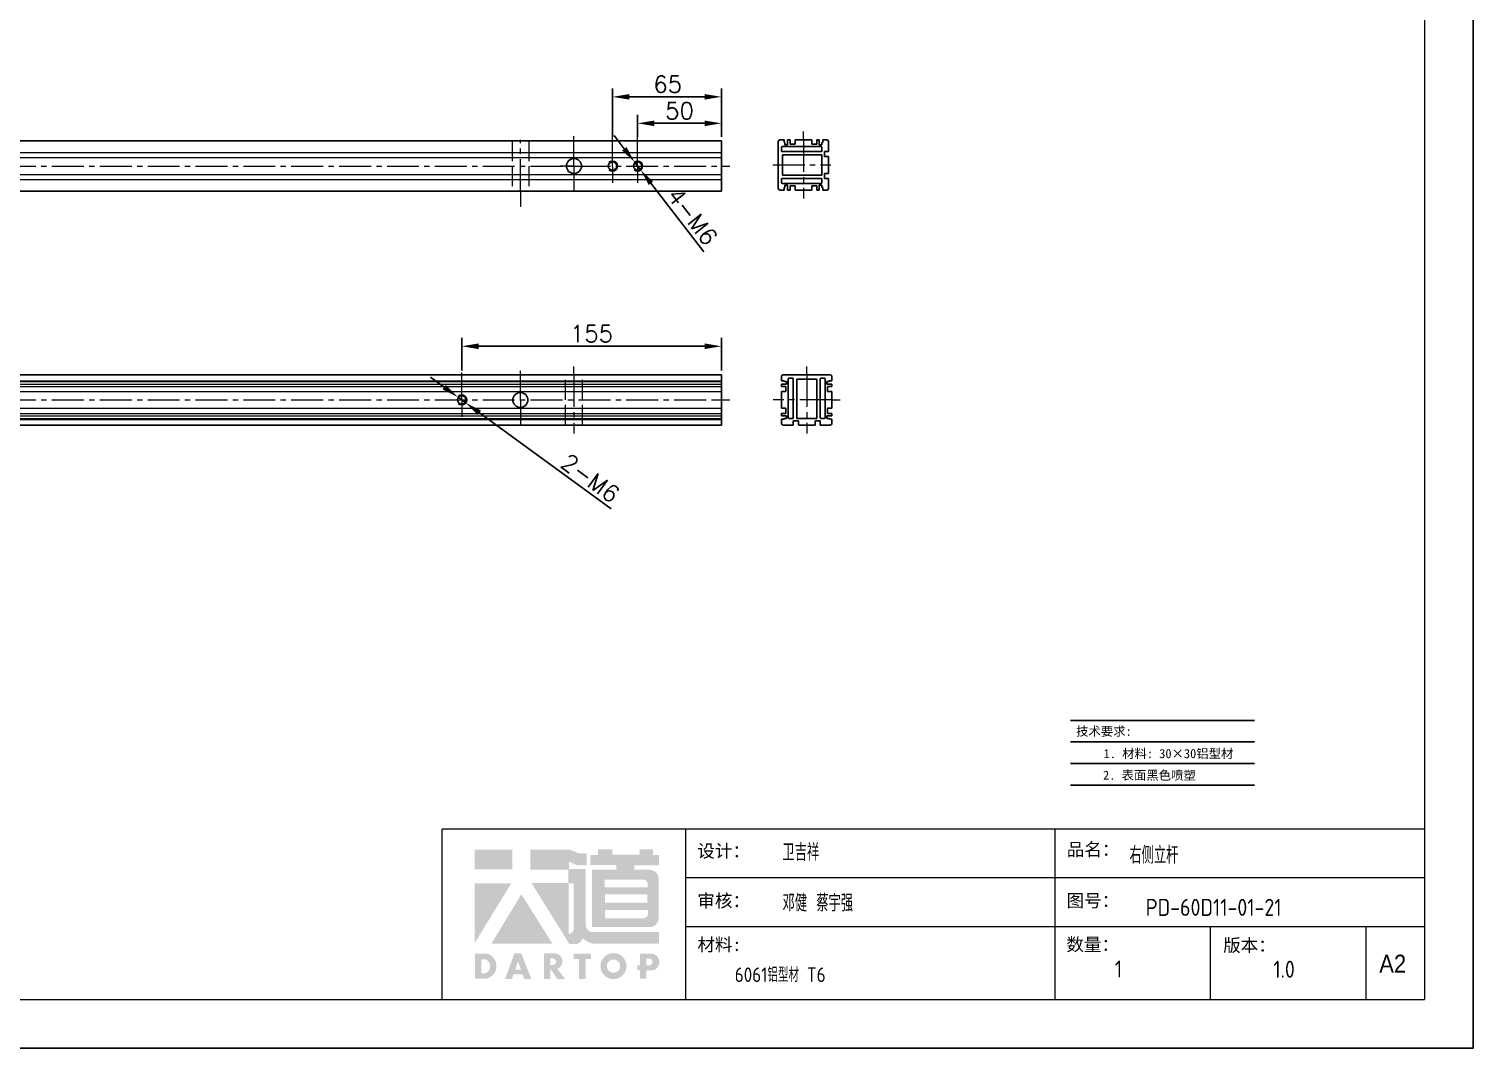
# Model space of a CAD drawing. Header units: millimetres. Extents: x -30327 to 34858, y 4015 to 75103.
# Drawn here: x 29194 to 30056, y 60062 to 60671 of the extents above; entities that cross this region are included whole.
import ezdxf
from ezdxf.enums import TextEntityAlignment as Align

# ---------------------------------------------------------------- set-up
doc = ezdxf.new("R2010")
doc.units = ezdxf.units.MM
doc.linetypes.add('ACAD_ISO02W100', pattern=[15, 12, -3])
doc.linetypes.add('CENTER2', pattern=[28.575, 19.05, -3.175, 3.175, -3.175])
doc.layers.add('A-TITLEBLOCK', color=7, linetype='Continuous', lineweight=18)
doc.layers.add('cen', color=1, linetype='CENTER2', lineweight=9)
for name, color, linetype in [('green', 3, 'ACAD_ISO02W100'), ('print', 30, 'Continuous'), ('red', 1, 'CENTER2'), ('yellow', 2, 'Continuous')]:
    doc.layers.add(name, color=color, linetype=linetype)
doc.styles.add('GB', font='GBENOR.SHX', dxfattribs={"bigfont": 'gbcbig.shx'})
doc.styles.add('HZ', font='')
doc.styles.add('SLDTEXTSTYLE0', font='simfang.ttf', dxfattribs={"bigfont": 'bigfont'})
doc.styles.add('SLDTEXTSTYLE1', font='Gothic.ttf', dxfattribs={"width": 0.913})
doc.styles.get("Standard").update_dxf_attribs({"font": 'txt', "bigfont": 'gbcbig.shx'})
doc.styles.get('HZ').set_extended_font_data('SimSun')
doc.dimstyles.new('1-4', dxfattribs={"dimscale": 4, "dimtxt": 2.5, "dimasz": 2.5, "dimexe": 1.25, "dimexo": 0.625, "dimtad": 1, "dimdsep": 46, "dimtxsty": 'Standard', "dimcen": 2.5, "dimadec": 0, "dimazin": 0, "dimtfac": 1, "dimtmove": 0, "dimatfit": 3, "dimfxl": 0, "dimarcsym": 0})

# ---------------------------------------------------------------- blocks, each defined once
blk = doc.blocks.new('*D667')
at = {"layer": 'Defpoints', "color": 0, "transparency": 16777216}
for p in [(29555.61, 60591.03), (29559.28, 60586.28)]:
    blk.add_point(p, dxfattribs=at)
at = {"layer": 'yellow', "color": 0, "lineweight": -2, "transparency": 16777216}
for p, q in [((29549.5, 60598.95), (29543.39, 60606.86)), ((29555.61, 60591.03), (29559.28, 60586.28)), ((29596.98, 60537.48), (29565.39, 60578.37))]:
    blk.add_line(p, q, dxfattribs=at)
at = {"layer": 'yellow', "color": 0, "transparency": 16777216}
for points in [[(29550.82, 60599.96), (29548.18, 60597.93), (29555.61, 60591.03)], [(29566.71, 60579.39), (29564.08, 60577.35), (29559.28, 60586.28)]]:
    blk.add_solid(points, dxfattribs=at)
at = {"layer": 'yellow', "color": 0, "lineweight": 9, "transparency": 16777216, "insert": (29590.18, 60558.55), "char_height": 10, "attachment_point": 5, "rotation": 307.68021}
blk.add_mtext('4-M6', dxfattribs=at)
blk = doc.blocks.new('*D668')
at = {"layer": 'Defpoints', "color": 0, "transparency": 16777216}
for p in [(29607.45, 60481.06), (29452.45, 60464), (29607.45, 60464)]:
    blk.add_point(p, dxfattribs=at)
at = {"layer": 'yellow', "color": 0, "lineweight": -2, "transparency": 16777216}
for p, q in [((29452.45, 60466.5), (29452.45, 60486.06)), ((29607.45, 60466.5), (29607.45, 60486.06)), ((29462.45, 60481.06), (29597.45, 60481.06))]:
    blk.add_line(p, q, dxfattribs=at)
at = {"layer": 'yellow', "color": 0, "transparency": 16777216}
for points in [[(29462.45, 60482.73), (29462.45, 60479.39), (29452.45, 60481.06)], [(29597.45, 60482.73), (29597.45, 60479.39), (29607.45, 60481.06)]]:
    blk.add_solid(points, dxfattribs=at)
at = {"layer": 'yellow', "color": 0, "lineweight": 9, "transparency": 16777216, "insert": (29529.95, 60488.56), "char_height": 10, "attachment_point": 5}
blk.add_mtext('155', dxfattribs=at)
blk = doc.blocks.new('*D669')
at = {"layer": 'Defpoints', "color": 0, "transparency": 16777216}
for p in [(29450.02, 60450.77), (29454.87, 60447.24)]:
    blk.add_point(p, dxfattribs=at)
at = {"layer": 'yellow', "color": 0, "lineweight": -2, "transparency": 16777216}
for p, q in [((29441.94, 60456.66), (29433.86, 60462.56)), ((29450.02, 60450.77), (29454.87, 60447.24)), ((29541.63, 60383.97), (29462.95, 60441.34))]:
    blk.add_line(p, q, dxfattribs=at)
at = {"layer": 'yellow', "color": 0, "transparency": 16777216}
for points in [[(29442.93, 60458.01), (29440.96, 60455.32), (29450.02, 60450.77)], [(29463.93, 60442.69), (29461.97, 60440), (29454.87, 60447.24)]]:
    blk.add_solid(points, dxfattribs=at)
at = {"layer": 'yellow', "color": 0, "lineweight": 9, "transparency": 16777216, "insert": (29529.22, 60402.3), "char_height": 10, "attachment_point": 5, "rotation": 323.8992}
blk.add_mtext('2-M6', dxfattribs=at)
blk = doc.blocks.new('*D681')
at = {"layer": 'Defpoints', "color": 0, "transparency": 16777216}
for p in [(29557.45, 60614.16), (29557.45, 60603.66), (29607.45, 60603.66)]:
    blk.add_point(p, dxfattribs=at)
at = {"layer": 'yellow', "color": 0, "lineweight": -2, "transparency": 16777216}
for p, q in [((29557.45, 60606.16), (29557.45, 60619.16)), ((29597.45, 60614.16), (29567.45, 60614.16)), ((29607.45, 60606.16), (29607.45, 60619.16))]:
    blk.add_line(p, q, dxfattribs=at)
at = {"layer": 'yellow', "color": 0, "transparency": 16777216}
for points in [[(29567.45, 60615.82), (29567.45, 60612.49), (29557.45, 60614.16)], [(29597.45, 60615.82), (29597.45, 60612.49), (29607.45, 60614.16)]]:
    blk.add_solid(points, dxfattribs=at)
at = {"layer": 'yellow', "color": 0, "lineweight": 9, "transparency": 16777216, "insert": (29582.45, 60621.66), "char_height": 10, "attachment_point": 5}
blk.add_mtext('50', dxfattribs=at)
blk = doc.blocks.new('*D665')
at = {"layer": 'Defpoints', "color": 0, "transparency": 16777216}
for p in [(29542.45, 60629.97), (29542.45, 60603.66), (29607.45, 60603.66)]:
    blk.add_point(p, dxfattribs=at)
at = {"layer": 'yellow', "color": 0, "lineweight": -2, "transparency": 16777216}
for p, q in [((29542.45, 60606.16), (29542.45, 60634.97)), ((29607.45, 60606.16), (29607.45, 60634.97)), ((29597.45, 60629.97), (29552.45, 60629.97))]:
    blk.add_line(p, q, dxfattribs=at)
at = {"layer": 'yellow', "color": 0, "transparency": 16777216}
for points in [[(29552.45, 60631.64), (29552.45, 60628.31), (29542.45, 60629.97)], [(29597.45, 60631.64), (29597.45, 60628.31), (29607.45, 60629.97)]]:
    blk.add_solid(points, dxfattribs=at)
at = {"layer": 'yellow', "color": 0, "lineweight": 9, "transparency": 16777216, "insert": (29575.45, 60637.47), "char_height": 10, "attachment_point": 5}
blk.add_mtext('65', dxfattribs=at)
blk = doc.blocks.new('Dartop Logo')
at = {"true_color": 0xc40018}
h = blk.add_hatch(color=12, dxfattribs=at)
h.set_gradient(color1=(196, 0, 24), color2=(196, 0, 24), tint=1)
h.paths.add_polyline_path([(30.39, -3.87), (33.08, -5.04), (35.99, -5.04), (35.99, -1.19), (33.59, -1.19), (30.46, 0.05), (17.94, 0.05), (17.94, -6.46), (30.12, -6.46), (30.12, -6.59), (30.12, -10.75), (18.31, -10.75), (30.46, -30.31), (32.87, -30.31, 0.279375), (34.63, -28.6), (34.63, -28.51), (34.84, -28.51, 0.143145), (38.15, -30.2), (59.27, -30.2), (59.27, -26.49), (38.06, -26.49, -0.414214), (35.75, -24.18), (35.75, -6.26), (30.39, -6.26)])
h.paths.add_polyline_path([(30.25, -10.84), (31.8, -10.84), (31.8, -26.02, -0.088936), (30.9, -26.94), (30.24, -26.94)], flags=16)
h = blk.add_hatch(color=12, dxfattribs=at)
h.set_gradient(color1=(196, 0, 24), color2=(196, 0, 24), tint=1)
h.paths.add_polyline_path([(59.24, -1.73), (57.36, -1.73), (57.36, 0.06), (53.06, 0.06), (53.06, -1.64), (44.29, -1.64), (44.29, 0.15), (39.7, 0.15), (39.7, -1.67), (37.16, -1.67), (37.16, -4.97), (45.54, -4.97), (45.54, -6.42), (37.73, -6.42), (37.73, -24.88), (56.26, -24.88, 0.414214), (59.15, -21.99), (59.15, -9.35, 0.414214), (56.26, -6.46), (51.36, -6.46), (51.36, -5.03), (59.24, -5.03)])
h.paths.add_polyline_path([(54.21, -9.59, -0.414214), (55.66, -11.04), (55.66, -12.1), (41.79, -12.1), (41.79, -9.59)], flags=16)
h.paths.add_polyline_path([(55.57, -14.33), (55.57, -17.01), (41.88, -17.01), (41.88, -14.33)], flags=16)
h.paths.add_polyline_path([(55.75, -19.43), (55.75, -20.57, -0.414214), (54.3, -22.02), (41.88, -22.02), (41.88, -19.43)], flags=16)
h = blk.add_hatch(color=12, dxfattribs=at)
h.set_gradient(color1=(196, 0, 24), color2=(196, 0, 24), tint=1)
h.paths.add_polyline_path([(12.18, 0), (0, 0), (0, -6.37), (12.18, -6.37)])
h = blk.add_hatch(color=12, dxfattribs=at)
h.set_gradient(color1=(196, 0, 24), color2=(196, 0, 24), tint=1)
h.paths.add_polyline_path([(11.79, -10.83), (0.03, -10.83), (0.03, -30.03)])
h = blk.add_hatch(color=12, dxfattribs=at)
h.set_gradient(color1=(196, 0, 24), color2=(196, 0, 24), tint=1)
h.paths.add_polyline_path([(15.05, -14.31), (5.44, -30.15), (25.01, -30.15)])
at = {"true_color": 0x646464}
h = blk.add_hatch(color=251, dxfattribs=at)
h.set_gradient(color1=(100, 100, 100), color2=(100, 100, 100), tint=1)
h.paths.add_polyline_path([(4.15, -33.43), (0.11, -33.43), (0.11, -41.5), (3.51, -41.5, 0.793016)])
h.paths.add_polyline_path([(3.57, -39.73), (2.16, -39.73), (2.16, -35.19), (3.42, -35.19, -0.671361)], flags=16)
h = blk.add_hatch(color=251, dxfattribs=at)
h.set_gradient(color1=(100, 100, 100), color2=(100, 100, 100), tint=1)
h.paths.add_polyline_path([(15.08, -33.36), (12.78, -33.36), (9.82, -41.51), (12, -41.51), (12.51, -40.06), (15.46, -40.06), (15.99, -41.52), (18.19, -41.52)])
h.paths.add_polyline_path([(14.9, -38.51), (13.07, -38.51), (13.97, -35.95)], flags=16)
h = blk.add_hatch(color=251, dxfattribs=at)
h.set_gradient(color1=(100, 100, 100), color2=(100, 100, 100), tint=1)
h.paths.add_polyline_path([(26.27, -33.36), (22.3, -33.36), (22.3, -41.51), (24.4, -41.51), (24.4, -38.28), (26.55, -41.54), (29.09, -41.54), (26.61, -38.3, 0.744055)])
h.paths.add_polyline_path([(24.38, -37.08), (24.38, -34.94), (25.32, -34.94, -0.796809), (25.3, -37.08)], flags=16)
h = blk.add_hatch(color=251, dxfattribs=at)
h.set_gradient(color1=(100, 100, 100), color2=(100, 100, 100), tint=1)
h.paths.add_polyline_path([(37.44, -33.4), (31.88, -33.4), (31.88, -35.16), (33.61, -35.16), (33.61, -41.52), (35.69, -41.52), (35.69, -35.16), (37.44, -35.16)])
h = blk.add_hatch(color=251, dxfattribs=at)
h.set_gradient(color1=(100, 100, 100), color2=(100, 100, 100), tint=1)
h.paths.add_polyline_path([(40.46, -37.41, 1), (48.83, -37.41, 1)])
h.paths.add_polyline_path([(46.8, -37.41, -1), (42.5, -37.41, -1)], flags=16)
h = blk.add_hatch(color=251, dxfattribs=at)
h.set_gradient(color1=(100, 100, 100), color2=(100, 100, 100), tint=1)
h.paths.add_polyline_path([(56.85, -33.38), (56.73, -33.38), (53.19, -33.38), (53.19, -37.19), (52.26, -37.19), (52.26, -38.73), (53.18, -38.73), (53.18, -41.5), (55.24, -41.5), (55.24, -38.72), (57.51, -38.72, 0.812304)])
h.paths.add_polyline_path([(55.21, -37.18), (55.21, -35.05), (56.39, -35.05, -0.778213), (56.27, -37.18)], flags=16)
blk = doc.blocks.new('DT-A2-TITLE')
blk.add_line((594, 0), (594, 420))
at = {"layer": 'A-TITLEBLOCK', "color": 7}
for p, q in [((584, 410), (584, 10)), ((594, 0), (594, 297)), ((382, 10), (382, 45)), ((584, 45), (382, 45)), ((432, 45), (432, 10)), ((508, 45), (508, 10)), ((584, 35), (432, 35)), ((432, 25), (584.08, 25)), ((540, 10), (540, 25)), ((572, 10), (572, 25)), ((10, 10), (584, 10)), ((0, 0), (594, 0))]:
    blk.add_line(p, q, dxfattribs=at)
at = {"layer": 'A-TITLEBLOCK', "xscale": 0.6400000000000001, "yscale": 0.6400000000000001, "zscale": 0.6400000000000001}
blk.add_blockref('Dartop Logo', (388.65, 40.81), dxfattribs=at)
at = {"style": 'GB'}
for tag, p, height in [('#设计', (451.96, 38.52), 3.5), ('#品名', (523.32, 37.95), 3.5), ('#审核', (451.99, 28.1), 3.5), ('#图号', (526.67, 27.2), 3.5), ('#数量', (520.33, 14.51), 3.5), ('#版本', (552.92, 14.47), 3.5), ('#材料说明', (442.15, 13.59), 3)]:
    blk.add_attdef(tag, p, '', height=height, dxfattribs=at)
at = {"layer": 'A-TITLEBLOCK', "color": 7, "attachment_point": 1}
for s, insert, char_height, style in [('设计：', (434.47, 41.87), 2.646, 'SLDTEXTSTYLE0'), ('品名：', (510.43, 42.19), 2.646, 'SLDTEXTSTYLE0'), ('审核：', (434.47, 31.64), 2.646, 'SLDTEXTSTYLE0'), ('图号：', (510.4, 31.66), 2.646, 'SLDTEXTSTYLE0'), ('材料:', (434.47, 22.62), 2.646, 'SLDTEXTSTYLE0'), ('数量：', (510.35, 22.64), 2.646, 'SLDTEXTSTYLE0'), ('版本：', (542.59, 22.48), 2.646, 'SLDTEXTSTYLE0'), ('A2', (574.7, 19.21), 3.704, 'SLDTEXTSTYLE1')]:
    blk.add_mtext(s, dxfattribs=dict(at, insert=insert, char_height=char_height, style=style))

msp = doc.modelspace()

# ---------------------------------------------------------------- linework, layer by layer
for p, q in [((29644.9183, 60604.2823), (29644.9183, 60602.7823)), ((29648.4183, 60604.2823), (29646.9183, 60604.2823)), ((29646.9183, 60604.2823), (29646.9183, 60601.2823)), ((29648.4183, 60604.2823), (29648.4183, 60601.7823)), ((29651.4183, 60604.2823), (29651.4183, 60601.7823)), ((29656.4183, 60604.2823), (29651.4183, 60604.2823)), ((29656.4183, 60604.2823), (29661.4183, 60604.2823)), ((29661.4183, 60604.2823), (29661.4183, 60601.7823)), ((29664.4183, 60604.2823), (29665.9183, 60604.2823)), ((29664.4183, 60604.2823), (29664.4183, 60601.7823)), ((29665.9183, 60604.2823), (29665.9183, 60601.2823)), ((29667.9183, 60604.2823), (29667.9183, 60602.7823)), ((28693.4486, 60603.6573), (29607.4486, 60603.6573)), ((29607.4486, 60603.6573), (29607.4486, 60573.6573)), ((29645.4183, 60601.7823), (29645.4183, 60601.2823)), ((29646.9183, 60601.2823), (29645.4183, 60601.2823)), ((29646.9183, 60600.2823), (29645.9183, 60600.2823)), ((29651.4183, 60601.7823), (29648.4183, 60601.7823)), ((29661.4183, 60601.7823), (29664.4183, 60601.7823)), ((29665.9183, 60601.2823), (29667.4183, 60601.2823)), ((29665.9183, 60600.2823), (29666.9183, 60600.2823)), ((29667.4183, 60601.7823), (29667.4183, 60601.2823)), ((29668.9183, 60597.2823), (29668.9183, 60594.2823)), ((29643.9183, 60589.2823), (29643.9183, 60595.2823)), ((29643.9183, 60589.2823), (29643.9183, 60583.2823)), ((29667.4183, 60595.2823), (29667.4183, 60594.2823)), ((29667.4183, 60594.2823), (29667.4183, 60589.2823)), ((29667.4183, 60584.2823), (29667.4183, 60589.2823)), ((29671.4183, 60594.2823), (29671.4183, 60589.2823)), ((29671.4183, 60584.2823), (29671.4183, 60589.2823)), ((29667.4183, 60583.2823), (29667.4183, 60584.2823)), ((29668.9183, 60581.2823), (29668.9183, 60584.2823)), ((28693.4486, 60573.6573), (29607.4486, 60573.6573)), ((29644.9183, 60574.2823), (29644.9183, 60575.7823)), ((29645.4183, 60576.7823), (29645.4183, 60577.2823)), ((29646.9183, 60577.2823), (29645.4183, 60577.2823)), ((29646.9183, 60578.2823), (29645.9183, 60578.2823)), ((29646.9183, 60574.2823), (29646.9183, 60577.2823)), ((29648.4183, 60574.2823), (29646.9183, 60574.2823)), ((29651.4183, 60576.7823), (29648.4183, 60576.7823)), ((29648.4183, 60574.2823), (29648.4183, 60576.7823)), ((29651.4183, 60574.2823), (29651.4183, 60576.7823)), ((29656.4183, 60574.2823), (29651.4183, 60574.2823)), ((29656.4183, 60574.2823), (29661.4183, 60574.2823)), ((29661.4183, 60574.2823), (29661.4183, 60576.7823)), ((29661.4183, 60576.7823), (29664.4183, 60576.7823)), ((29664.4183, 60574.2823), (29664.4183, 60576.7823)), ((29664.4183, 60574.2823), (29665.9183, 60574.2823)), ((29665.9183, 60578.2823), (29666.9183, 60578.2823)), ((29665.9183, 60577.2823), (29667.4183, 60577.2823)), ((29665.9183, 60574.2823), (29665.9183, 60577.2823)), ((29667.4183, 60576.7823), (29667.4183, 60577.2823)), ((29667.9183, 60574.2823), (29667.9183, 60575.7823)), ((28693.4486, 60464.0046), (29607.4486, 60464.0046)), ((29607.4486, 60434.0046), (29607.4486, 60464.0046)), ((29643.397, 60460.5046), (29644.897, 60460.5046)), ((29643.397, 60457.0046), (29643.397, 60458.5046)), ((29643.397, 60458.5046), (29646.397, 60458.5046)), ((29645.897, 60460.0046), (29646.397, 60460.0046)), ((29646.397, 60458.5046), (29646.397, 60460.0046)), ((29647.397, 60458.5046), (29647.397, 60459.5046)), ((29658.397, 60461.5046), (29652.397, 60461.5046)), ((29658.397, 60461.5046), (29664.397, 60461.5046)), ((29669.397, 60458.5046), (29669.397, 60459.5046)), ((29670.897, 60460.0046), (29670.397, 60460.0046)), ((29670.397, 60458.5046), (29670.397, 60460.0046)), ((29673.397, 60458.5046), (29670.397, 60458.5046)), ((29673.397, 60460.5046), (29671.897, 60460.5046)), ((29673.397, 60457.0046), (29673.397, 60458.5046)), ((29643.397, 60457.0046), (29645.897, 60457.0046)), ((29643.397, 60454.0046), (29645.897, 60454.0046)), ((29643.397, 60449.0046), (29643.397, 60454.0046)), ((29645.897, 60454.0046), (29645.897, 60457.0046)), ((29673.397, 60457.0046), (29670.897, 60457.0046)), ((29670.897, 60454.0046), (29670.897, 60457.0046)), ((29673.397, 60454.0046), (29670.897, 60454.0046)), ((29673.397, 60449.0046), (29673.397, 60454.0046)), ((29643.397, 60449.0046), (29643.397, 60444.0046)), ((29643.397, 60444.0046), (29645.897, 60444.0046)), ((29643.397, 60441.0046), (29643.397, 60439.5046)), ((29643.397, 60441.0046), (29645.897, 60441.0046)), ((29645.897, 60444.0046), (29645.897, 60441.0046)), ((29673.397, 60444.0046), (29670.897, 60444.0046)), ((29670.897, 60444.0046), (29670.897, 60441.0046)), ((29673.397, 60441.0046), (29670.897, 60441.0046)), ((29673.397, 60449.0046), (29673.397, 60444.0046)), ((29673.397, 60441.0046), (29673.397, 60439.5046)), ((28693.4486, 60434.0046), (29607.4486, 60434.0046)), ((29643.397, 60439.5046), (29646.397, 60439.5046)), ((29643.397, 60437.5046), (29644.897, 60437.5046)), ((29645.897, 60438.0046), (29646.397, 60438.0046)), ((29646.397, 60439.5046), (29646.397, 60438.0046)), ((29647.397, 60439.5046), (29647.397, 60438.5046)), ((29650.397, 60436.5046), (29653.397, 60436.5046)), ((29652.397, 60438.0046), (29653.397, 60438.0046)), ((29653.397, 60438.0046), (29658.397, 60438.0046)), ((29653.397, 60434.0046), (29658.397, 60434.0046)), ((29663.397, 60438.0046), (29658.397, 60438.0046)), ((29663.397, 60434.0046), (29658.397, 60434.0046)), ((29664.397, 60438.0046), (29663.397, 60438.0046)), ((29666.397, 60436.5046), (29663.397, 60436.5046)), ((29669.397, 60439.5046), (29669.397, 60438.5046)), ((29670.397, 60439.5046), (29670.397, 60438.0046)), ((29673.397, 60439.5046), (29670.397, 60439.5046)), ((29670.897, 60438.0046), (29670.397, 60438.0046)), ((29673.397, 60437.5046), (29671.897, 60437.5046))]:
    msp.add_line(p, q)
at = {"lineweight": 9}
for p, q in [((28693.4486, 60596.6573), (29607.4486, 60596.6573)), ((28693.4486, 60593.6573), (29607.4486, 60593.6573)), ((28693.4486, 60583.6573), (29607.4486, 60583.6573)), ((28693.4486, 60580.6573), (29607.4486, 60580.6573)), ((28693.4486, 60460.5046), (29607.4486, 60460.5046)), ((28693.4486, 60460.0046), (29607.4486, 60460.0046)), ((28693.4486, 60458.5046), (29607.4486, 60458.5046)), ((28693.4486, 60457.0046), (29607.4486, 60457.0046)), ((28693.4486, 60454.0046), (29607.4486, 60454.0046)), ((28693.4486, 60441.0046), (29607.4486, 60441.0046)), ((28693.4486, 60439.5046), (29607.4486, 60439.5046)), ((28693.4486, 60438.0046), (29607.4486, 60438.0046)), ((28693.4486, 60437.3629), (29607.4486, 60437.3629))]:
    msp.add_line(p, q, dxfattribs=at)
for points in [[(29644.9183, 60604.2823), (29642.4183, 60604.2823, 0.41421356), (29641.4183, 60603.2823), (29641.4183, 60589.2823)], [(29667.9183, 60604.2823), (29670.4183, 60604.2823, -0.41421356), (29671.4183, 60603.2823), (29671.4183, 60597.2823)], [(29644.9183, 60602.7823), (29644.9183, 60602.7823, -0.41421356), (29645.4183, 60602.2823), (29645.4183, 60601.7823)], [(29667.9183, 60602.7823), (29667.9183, 60602.7823, 0.41421356), (29667.4183, 60602.2823), (29667.4183, 60601.7823)], [(29644.9183, 60574.2823), (29642.4183, 60574.2823, -0.41421356), (29641.4183, 60575.2823), (29641.4183, 60589.2823)], [(29667.9183, 60574.2823), (29670.4183, 60574.2823, 0.41421356), (29671.4183, 60575.2823), (29671.4183, 60581.2823)], [(29644.9183, 60575.7823), (29644.9183, 60575.7823, 0.41421356), (29645.4183, 60576.2823), (29645.4183, 60576.7823)], [(29667.9183, 60575.7823), (29667.9183, 60575.7823, -0.41421356), (29667.4183, 60576.2823), (29667.4183, 60576.7823)], [(29643.397, 60460.5046), (29643.397, 60463.0046, -0.41421356), (29644.397, 60464.0046), (29658.397, 60464.0046)], [(29644.897, 60460.5046), (29644.897, 60460.5046, 0.41421356), (29645.397, 60460.0046), (29645.897, 60460.0046)], [(29673.397, 60460.5046), (29673.397, 60463.0046, 0.41421356), (29672.397, 60464.0046), (29658.397, 60464.0046)], [(29671.897, 60460.5046), (29671.897, 60460.5046, -0.41421356), (29671.397, 60460.0046), (29670.897, 60460.0046)], [(29643.397, 60437.5046), (29643.397, 60435.0046, 0.41421356), (29644.397, 60434.0046), (29650.397, 60434.0046)], [(29644.897, 60437.5046), (29644.897, 60437.5046, -0.41421356), (29645.397, 60438.0046), (29645.897, 60438.0046)], [(29673.397, 60437.5046), (29673.397, 60435.0046, -0.41421356), (29672.397, 60434.0046), (29666.397, 60434.0046)], [(29671.897, 60437.5046), (29671.897, 60437.5046, 0.41421356), (29671.397, 60438.0046), (29670.897, 60438.0046)]]:
    msp.add_lwpolyline(points, format="xyb")
for points in [[(29643.9183, 60600.2823), (29666.9183, 60600.2823, -0.41421356), (29667.4183, 60599.7823), (29667.4183, 60597.7823, -0.41421356), (29666.9183, 60597.2823), (29643.9183, 60597.2823, -0.41421356), (29643.4183, 60597.7823), (29643.4183, 60599.7823, -0.41421356)], [(29643.9183, 60578.2823), (29666.9183, 60578.2823, 0.41421356), (29667.4183, 60578.7823), (29667.4183, 60580.7823, 0.41421356), (29666.9183, 60581.2823), (29643.9183, 60581.2823, 0.41421356), (29643.4183, 60580.7823), (29643.4183, 60578.7823, 0.41421356)], [(29647.397, 60461.5046), (29647.397, 60438.5046, 0.41421356), (29647.897, 60438.0046), (29649.897, 60438.0046, 0.41421356), (29650.397, 60438.5046), (29650.397, 60461.5046, 0.41421356), (29649.897, 60462.0046), (29647.897, 60462.0046, 0.41421356)], [(29669.397, 60461.5046), (29669.397, 60438.5046, -0.41421356), (29668.897, 60438.0046), (29666.897, 60438.0046, -0.41421356), (29666.397, 60438.5046), (29666.397, 60461.5046, -0.41421356), (29666.897, 60462.0046), (29668.897, 60462.0046, -0.41421356)]]:
    msp.add_lwpolyline(points, format="xyb", close=True)
for points in [[(29671.4183, 60597.2823), (29668.9183, 60597.2823)], [(29667.4183, 60595.2823), (29643.9183, 60595.2823)], [(29671.4183, 60594.2823), (29668.9183, 60594.2823)], [(29667.4183, 60583.2823), (29643.9183, 60583.2823)], [(29671.4183, 60584.2823), (29668.9183, 60584.2823)], [(29671.4183, 60581.2823), (29668.9183, 60581.2823)], [(29652.397, 60438.0046), (29652.397, 60461.5046)], [(29664.397, 60438.0046), (29664.397, 60461.5046)], [(29650.397, 60434.0046), (29650.397, 60436.5046)], [(29653.397, 60434.0046), (29653.397, 60436.5046)], [(29663.397, 60434.0046), (29663.397, 60436.5046)], [(29666.397, 60434.0046), (29666.397, 60436.5046)]]:
    msp.add_lwpolyline(points)
for centre, radius in [((29519.4486, 60588.6573), 4.5), ((29542.4486, 60588.6573), 2.5), ((29557.4486, 60588.6573), 2.5), ((29452.4486, 60449.0046), 2.5), ((29487.4486, 60449.0046), 4.5)]:
    msp.add_circle(centre, radius)
for centre in [(29542.4486, 60588.6573), (29557.4486, 60588.6573), (29452.4486, 60449.0046)]:
    msp.add_arc(centre, 3, 225, 135)
at = {"layer": 'cen', "lineweight": 9}
for p, q in [((29519.4486, 60588.6573), (29519.4486, 60606.5864)), ((29656.4183, 60604.2823), (29656.4183, 60609.2823)), ((29519.4486, 60588.6573), (29511.4486, 60588.6573)), ((29519.4486, 60588.6573), (29519.4486, 60573.2598)), ((29519.4486, 60588.6573), (29527.4486, 60588.6573)), ((29656.4183, 60574.2823), (29656.4183, 60569.2823)), ((29487.4486, 60449.0046), (29487.4486, 60466.4744)), ((29519.4486, 60464.0046), (29519.4486, 60469.0046)), ((29658.397, 60464.0046), (29658.397, 60469.0046)), ((29452.4486, 60449.0046), (29452.4486, 60465.3698)), ((29452.4486, 60449.0046), (29452.4486, 60459.0046)), ((29519.4486, 60464.0046), (29519.4486, 60434.0046)), ((29452.4486, 60449.0046), (29452.4486, 60439.0046)), ((29452.4486, 60449.0046), (29452.4486, 60439.0046)), ((29487.4486, 60449.0046), (29487.4486, 60433.5123)), ((29643.397, 60449.0046), (29638.397, 60449.0046)), ((29673.397, 60449.0046), (29678.397, 60449.0046)), ((29519.4486, 60434.0046), (29519.4486, 60429.0046)), ((29658.397, 60434.0046), (29658.397, 60429.0046))]:
    msp.add_line(p, q, dxfattribs=at)
at = {"layer": 'Defpoints'}
for p, q in [((29815.8502, 60257.728), (29925.7154, 60257.728)), ((29815.8502, 60244.8288), (29925.7154, 60244.8288)), ((29815.8502, 60244.8288), (29925.7154, 60244.8288)), ((29815.8502, 60231.9295), (29925.7154, 60231.9295)), ((29815.8502, 60219.0303), (29925.7154, 60219.0303))]:
    msp.add_line(p, q, dxfattribs=at)
at = {"layer": 'green', "lineweight": 9}
for p, q in [((29482.4486, 60603.6573), (29482.4486, 60573.6573)), ((29492.4486, 60603.6573), (29492.4486, 60573.6573)), ((29514.4486, 60434.0046), (29514.4486, 60464.0046)), ((29524.4486, 60434.0046), (29524.4486, 60464.0046))]:
    msp.add_line(p, q, dxfattribs=at)
at = {"layer": 'print'}
msp.add_lwpolyline([(28331.8232, 60062.0396), (30056.2289, 60062.0396), (30056.2289, 61281.3164), (28331.8232, 61281.3164)], close=True, dxfattribs=at)
at = {"layer": 'red', "lineweight": 9}
for p, q in [((29487.4486, 60573.6573), (29487.4486, 60604.2823)), ((29542.4486, 60588.6573), (29542.4486, 60606.274)), ((29557.4486, 60588.6573), (29557.4486, 60606.274)), ((29656.4183, 60604.2823), (29656.4183, 60572.9557)), ((28693.4486, 60588.6573), (29607.4486, 60588.6573)), ((29542.4486, 60588.6573), (29542.4486, 60578.6573)), ((29557.4486, 60588.6573), (29557.4486, 60578.6573)), ((29607.4486, 60588.6573), (29612.4486, 60588.6573)), ((29607.4486, 60588.6573), (29612.4486, 60588.6573)), ((29638.1231, 60589.2823), (29672.7448, 60589.2823)), ((29487.4486, 60573.6573), (29487.4486, 60564.2151)), ((29658.397, 60464.0046), (29658.397, 60432.6781)), ((28693.4486, 60449.0046), (29607.4486, 60449.0046)), ((29604.0597, 60449.0046), (29607.3951, 60449.0046)), ((29607.4486, 60449.0046), (29612.4486, 60449.0046)), ((29673.397, 60449.0046), (29642.0704, 60449.0046))]:
    msp.add_line(p, q, dxfattribs=at)
at = {"layer": 'yellow', "lineweight": 9}
for p, q in [((29452.4574, 60469.3852), (29452.4574, 60475.4619)), ((28693.4486, 60444.0046), (29607.4486, 60444.0046))]:
    msp.add_line(p, q, dxfattribs=at)

# ---------------------------------------------------------------- block references
at = {"xscale": 2.90304, "yscale": 2.90304, "zscale": 2.90304}
msp.add_blockref('DT-A2-TITLE', (28331.8232, 60062.0396), dxfattribs=at).add_auto_attribs({'#设计': '卫吉祥', '#审核': '邓健 蔡宇强', '#材料说明': '6061铝型材 T6', '#品名': '右侧立杆', '#图号': 'PD-60D11-01-21', '#数量': '1', '#版本': '1.0'})

# ---------------------------------------------------------------- texts
at = {"style": 'HZ'}
for s, height, p in [('技术要求:', 5.41769, (29835.8026, 60251.2179)), ('     1. 材料: 30×30铝型材  ', 5.417685, (29868.8463, 60237.8731)), ('    2. 表面黑色喷塑          ', 5.417685, (29874.0522, 60224.9738))]:
    msp.add_text(s, height=height, dxfattribs=at).set_placement(p, align=Align.MIDDLE_CENTER)

# ---------------------------------------------------------------- dimensions: what is measured, and where the dimension line sits
at = {"layer": 'yellow', "lineweight": 9}
dim = msp.add_linear_dim(base=(29542.4486, 60629.9727), p1=(29607.4486, 60603.6573), p2=(29542.4486, 60603.6573), angle=180, dimstyle='1-4', dxfattribs=at)
dim.commit()
dim.dimension.update_dxf_attribs({"geometry": '*D665', "text_midpoint": (29575.4486, 60629.9727), "dimtype": 160})
for base, p1, p2, picture, middle in [((29557.4486, 60614.1566), (29607.4486, 60603.6573), (29557.4486, 60603.6573), '*D681', (29582.4486, 60621.6566)), ((29607.4486, 60481.0597), (29452.4486, 60464.0046), (29607.4486, 60464.0046), '*D668', (29529.9486, 60488.5597))]:
    dim = msp.add_linear_dim(base=base, p1=p1, p2=p2, angle=180, dimstyle='1-4', dxfattribs=at)
    dim.commit()
    dim.dimension.update_dxf_attribs({"geometry": picture, "text_midpoint": middle})
dim = msp.add_diameter_dim_2p(p1=(29555.6148, 60591.0316), p2=(29559.2823, 60586.283), text='4-M6', dimstyle='1-4', dxfattribs=at)
dim.commit()
dim.dimension.update_dxf_attribs({"geometry": '*D667', "text_midpoint": (29590.1776, 60558.5505)})
dim = msp.add_diameter_dim_2p(p1=(29450.0246, 60450.7723), p2=(29454.8725, 60447.237), text='2-M6', dimstyle='1-4', dxfattribs=at)
dim.commit()
dim.dimension.update_dxf_attribs({"geometry": '*D669', "text_midpoint": (29524.7995, 60396.2439), "dimtype": 163})

doc.saveas('drawing.dxf')
